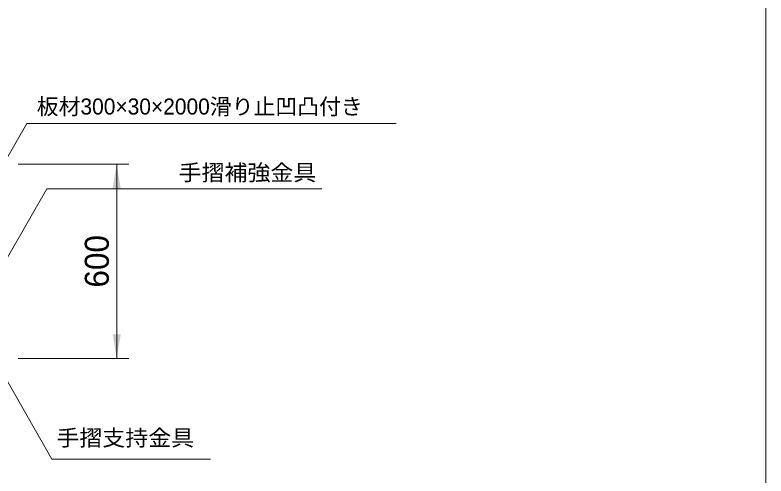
# Model space of a CAD drawing. Units: millimetres at full size, sheet at 1:30; details may follow other scales. Extents: x 300 to 12300, y 300 to 8610.
# Drawn here: x 9980 to 12300, y 2495 to 3918 of the extents above; entities that cross this region are included whole.
import ezdxf
from ezdxf.enums import TextEntityAlignment as Align

# ---------------------------------------------------------------- set-up
doc = ezdxf.new("R2010")
doc.units = ezdxf.units.MM
doc.header["$LTSCALE"] = 30
for name, color, linetype, lineweight in [('図面枠-A3', 7, 'Continuous', 20), ('図面枠-レイアウト', 7, 'Continuous', 13), ('寸法', 7, 'Continuous', 13), ('引出線', 7, 'Continuous', 13)]:
    doc.layers.add(name, color=color, linetype=linetype, lineweight=lineweight)
doc.layers.add('文字', color=7, linetype='Continuous')
doc.styles.add('ＭＳ Ｐゴシック', font='')
doc.styles.get('ＭＳ Ｐゴシック').set_extended_font_data('MS PGothic')

# ---------------------------------------------------------------- blocks, each defined once
blk = doc.blocks.new('filled_arrow')
at = {"color": 0, "linetype": 'Continuous', "lineweight": -2}
blk.add_solid([(7.5, 1.25), (0, 0), (7.5, -1.25)], dxfattribs=at)

msp = doc.modelspace()

# ---------------------------------------------------------------- linework, layer by layer
at = {"layer": '図面枠-A3'}
msp.add_lwpolyline([(300, 300), (12300, 300), (12300, 8610), (300, 8610)], close=True, dxfattribs=at)
at = {"layer": '図面枠-レイアウト'}
msp.add_lwpolyline([(300, 300), (12300, 300), (12300, 8610), (300, 8610)], close=True, dxfattribs=at)
at = {"layer": '寸法'}
for p, q in [((9989.66, 3457.95), (10331.65, 3457.95)), ((10294.15, 3457.95), (10294.15, 2857.36)), ((9989.66, 2857.36), (10331.65, 2857.36))]:
    msp.add_line(p, q, dxfattribs=at)
at = {"layer": '引出線'}
for points in [[(9870.51, 3329.36), (10016.92, 3582.94), (11149.71, 3582.94), (11157.71, 3582.94)], [(9907.22, 3084.86), (10078.52, 3381.56), (10919.6, 3381.56), (10927.6, 3381.56)], [(9923.48, 2843), (10094.05, 2547.12), (10576.42, 2547.12), (10584.42, 2547.12)]]:
    msp.add_lwpolyline(points, dxfattribs=at)

# ---------------------------------------------------------------- block references
at = {"layer": '寸法', "xscale": 10, "yscale": 10}
for p, rotation in [((10294.15, 3457.95), 270), ((10294.15, 2857.36), 90)]:
    msp.add_blockref('filled_arrow', p, dxfattribs=dict(at, rotation=rotation))

# ---------------------------------------------------------------- texts
at = {"layer": '寸法', "style": 'ＭＳ Ｐゴシック'}
msp.add_text('600', height=74.23, rotation=90, dxfattribs=at).set_placement((10232.65, 3157.66), align=Align.MIDDLE_CENTER)
at = {"layer": '文字', "style": 'ＭＳ Ｐゴシック'}
msp.add_text('板材300×30×2000滑り止凹凸付き', height=49.49, dxfattribs=at).set_placement((10047.14, 3595.96), align=Align.BOTTOM_LEFT)
at = {"layer": '文字', "style": 'ＭＳ Ｐゴシック', "width": 1.05}
for s, p in [('手摺補強金具', (10485.48, 3392)), ('手摺支持金具', (10107.98, 2573.11))]:
    msp.add_text(s, height=49.49, dxfattribs=at).set_placement(p, align=Align.BOTTOM_LEFT)

doc.saveas('drawing.dxf')
